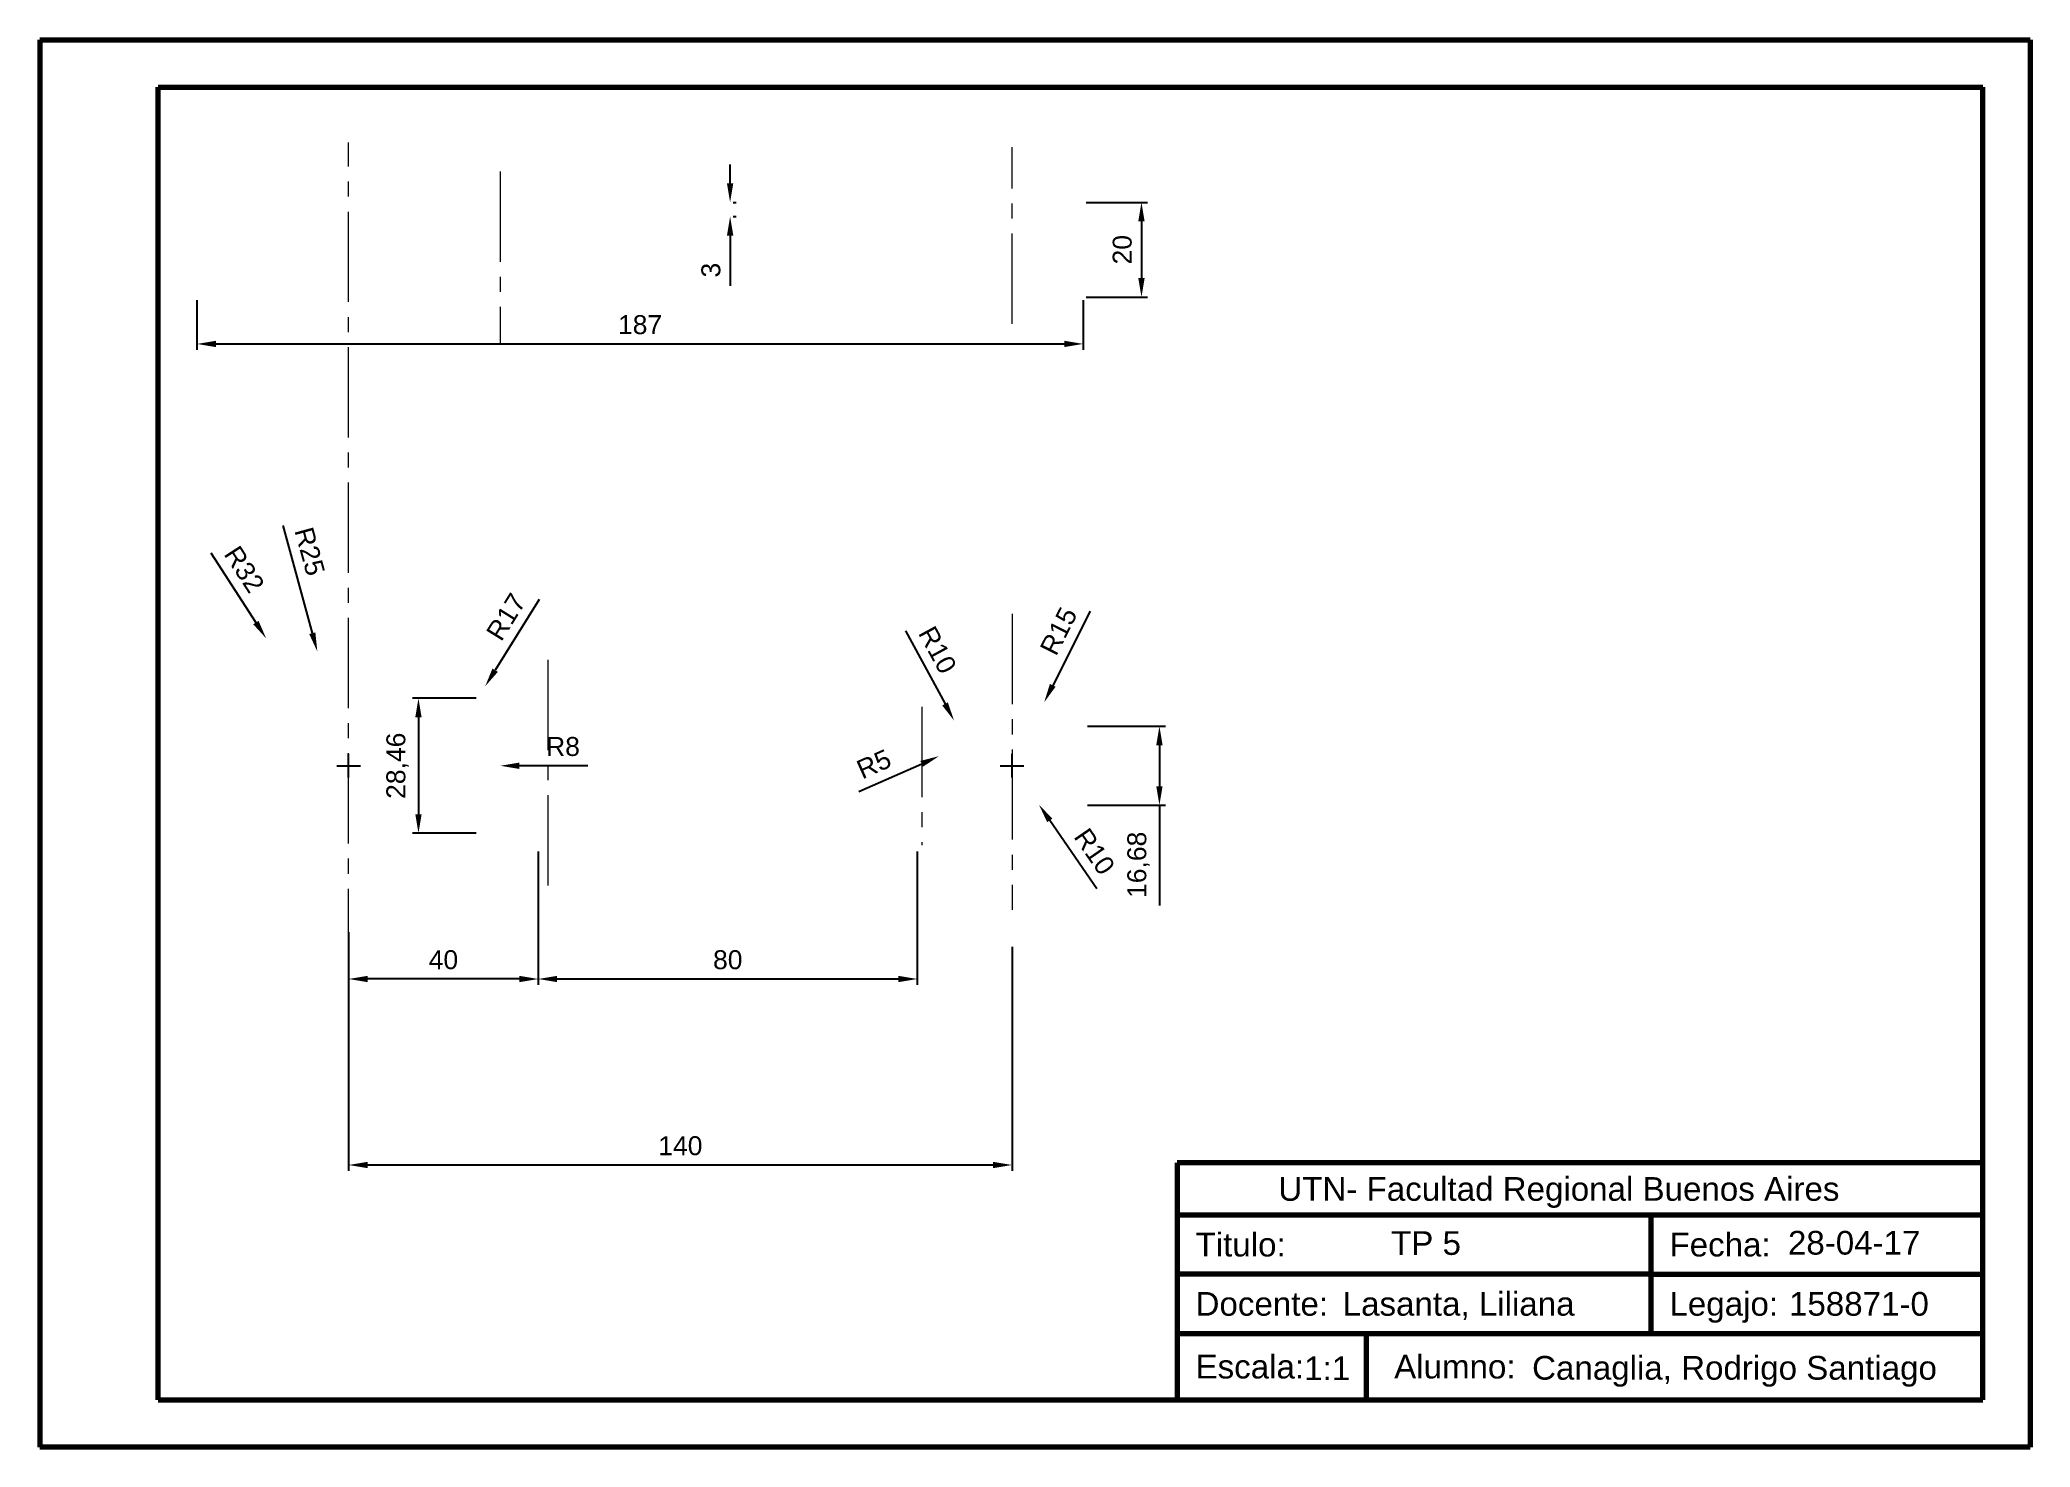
# Paper-space layout 'Presentación2' of a CAD drawing. Header units: millimetres. Extents: x -1 to 419, y 0 to 297.
import ezdxf
from ezdxf.enums import TextEntityAlignment as Align

# ---------------------------------------------------------------- set-up
doc = ezdxf.new("R2010")
doc.units = ezdxf.units.MM
doc.linetypes.add('CENTRO2', pattern=[28.575000000000003, 19.05, -3.175, 3.175, -3.175])
for name, color, linetype, lineweight in [('Cotas', 10, 'Continuous', 20), ('Ejes', 170, 'CENTRO2', 20), ('Rotulo', 130, 'Continuous', 80)]:
    doc.layers.add(name, color=color, linetype=linetype, lineweight=lineweight)
doc.styles.get("Standard").update_dxf_attribs({"font": 'arial.ttf'})
doc.dimstyles.new('Copia de ISO-25', dxfattribs={"dimscale": 0, "dimtxt": 4, "dimasz": 4, "dimexe": 1.25, "dimexo": 0.625, "dimgap": 2, "dimtad": 1, "dimtxsty": 'Standard', "dimcen": 2.5, "dimadec": 0, "dimazin": 0, "dimtfac": 1, "dimtofl": 0, "dimtmove": 0, "dimatfit": 3, "dimfxl": 1, "dimarcsym": 0})

# ---------------------------------------------------------------- blocks, each defined once
blk = doc.blocks.new('*D13')
at = {"layer": 'Cotas', "color": 0, "lineweight": -2, "transparency": 16777216}
for p, q in [((64.21114364748982, 105.1908739619542), (64.21114364748982, 57.90327881174171)), ((204.2111436474898, 105.1908739619542), (204.2111436474898, 57.90327881174171)), ((68.21114364748982, 59.15327881174171), (200.2111436474898, 59.15327881174171))]:
    blk.add_line(p, q, dxfattribs=at)
at = {"layer": 'Cotas', "color": 0, "transparency": 16777216}
for points in [[(68.21114364748982, 59.81994547840838), (68.21114364748982, 58.48661214507505), (64.21114364748982, 59.15327881174171)], [(200.2111436474898, 59.81994547840838), (200.2111436474898, 58.48661214507505), (204.2111436474898, 59.15327881174171)]]:
    blk.add_solid(points, dxfattribs=at)
at = {"layer": 'Defpoints', "color": 0, "transparency": 16777216}
for p in [(64.21114364748982, 105.8158739619542), (204.2111436474898, 105.8158739619542), (204.2111436474898, 59.15327881174171)]:
    blk.add_point(p, dxfattribs=at)
at = {"layer": 'Cotas', "color": 0, "transparency": 16777216, "insert": (134.2111436474898, 63.19557076262848), "char_height": 4, "attachment_point": 5}
blk.add_mtext('140', dxfattribs=at)
blk = doc.blocks.new('*D14')
at = {"layer": 'Cotas', "color": 0, "lineweight": -2, "transparency": 16777216}
for p, q in [((104.2111436474898, 125.3400156588405), (104.2111436474898, 97.15516826245205)), ((184.2111436474898, 125.3400156588405), (184.2111436474898, 97.15516826245205)), ((108.2111436474898, 98.40516826245205), (180.2111436474898, 98.40516826245205))]:
    blk.add_line(p, q, dxfattribs=at)
at = {"layer": 'Cotas', "color": 0, "transparency": 16777216}
for points in [[(108.2111436474898, 99.07183492911872), (108.2111436474898, 97.73850159578538), (104.2111436474898, 98.40516826245205)], [(180.2111436474898, 99.07183492911872), (180.2111436474898, 97.73850159578538), (184.2111436474898, 98.40516826245205)]]:
    blk.add_solid(points, dxfattribs=at)
at = {"layer": 'Defpoints', "color": 0, "transparency": 16777216}
for p in [(104.2111436474898, 125.9650156588405), (184.2111436474898, 125.9650156588405), (184.2111436474898, 98.40516826245205)]:
    blk.add_point(p, dxfattribs=at)
at = {"layer": 'Cotas', "color": 0, "transparency": 16777216, "insert": (144.2111436474898, 102.4474602133388), "char_height": 4, "attachment_point": 5}
blk.add_mtext('80', dxfattribs=at)
blk = doc.blocks.new('*D15')
at = {"layer": 'Cotas', "color": 0, "lineweight": -2, "transparency": 16777216}
for p, q in [((64.21114364748982, 108.2606734350628), (64.21114364748982, 97.15516826245205)), ((104.2111436474898, 108.2606734350628), (104.2111436474898, 97.15516826245205)), ((100.2111436474898, 98.40516826245205), (68.21114364748982, 98.40516826245205))]:
    blk.add_line(p, q, dxfattribs=at)
at = {"layer": 'Cotas', "color": 0, "transparency": 16777216}
for points in [[(68.21114364748982, 99.07183492911872), (68.21114364748982, 97.73850159578538), (64.21114364748982, 98.40516826245205)], [(100.2111436474898, 99.07183492911872), (100.2111436474898, 97.73850159578538), (104.2111436474898, 98.40516826245205)]]:
    blk.add_solid(points, dxfattribs=at)
at = {"layer": 'Defpoints', "color": 0, "transparency": 16777216}
for p in [(64.21114364748982, 108.8856734350628), (104.2111436474898, 108.8856734350628), (64.21114364748982, 98.40516826245205)]:
    blk.add_point(p, dxfattribs=at)
at = {"layer": 'Cotas', "color": 0, "transparency": 16777216, "insert": (84.21114364748982, 102.4474602133388), "char_height": 4, "attachment_point": 5}
blk.add_mtext('40', dxfattribs=at)
blk = doc.blocks.new('*D16')
at = {"layer": 'Cotas', "color": 0, "lineweight": -2, "transparency": 16777216}
blk.add_line((114.6695338248431, 143.4043562628703), (100.2111436474897, 143.4043562628703), dxfattribs=at)
at = {"layer": 'Cotas', "color": 0, "transparency": 16777216}
blk.add_solid([(100.2111436474897, 144.071022929537), (100.2111436474897, 142.7376895962036), (96.21114364748973, 143.4043562628703)], dxfattribs=at)
at = {"layer": 'Defpoints', "color": 0, "transparency": 16777216}
for p in [(96.21114364748973, 143.4043562628703), (104.2111436474897, 143.4043562628704)]:
    blk.add_point(p, dxfattribs=at)
at = {"layer": 'Cotas', "color": 0, "transparency": 16777216, "insert": (109.4403387361664, 147.4466482137571), "char_height": 4, "attachment_point": 5}
blk.add_mtext('R8', dxfattribs=at)
blk = doc.blocks.new('*D18')
at = {"layer": 'Cotas', "color": 0, "lineweight": -2, "transparency": 16777216}
blk.add_line((171.8926966786665, 137.9383126064756), (185.1284028132504, 143.8113701224049), dxfattribs=at)
at = {"layer": 'Cotas', "color": 0, "transparency": 16777216}
blk.add_solid([(184.8580082928574, 144.4207396718458), (185.3987973336434, 143.2020005729639), (188.7846201098963, 145.4337372447625)], dxfattribs=at)
at = {"layer": 'Defpoints', "color": 0, "transparency": 16777216}
for p in [(184.2111436474897, 143.4043562628686), (188.7846201098963, 145.4337372447625)]:
    blk.add_point(p, dxfattribs=at)
at = {"layer": 'Cotas', "color": 0, "transparency": 16777216, "insert": (175.0462406949029, 143.7510502132825), "char_height": 4, "attachment_point": 5, "rotation": 23.92821647204684}
blk.add_mtext('R5', dxfattribs=at)
blk = doc.blocks.new('*D19')
at = {"layer": 'Cotas', "color": 0, "lineweight": -2, "transparency": 16777216}
blk.add_line((181.6916017467686, 171.8690135198289), (190.060104606508, 156.4491572455057), dxfattribs=at)
at = {"layer": 'Cotas', "color": 0, "transparency": 16777216}
blk.add_solid([(190.646043157523, 156.7671516776565), (189.4741660554931, 156.1311628133549), (191.9680711994129, 152.9335259394158)], dxfattribs=at)
at = {"layer": 'Defpoints', "color": 0, "transparency": 16777216}
for p in [(187.1981547171508, 161.7226042046404), (191.9680711994129, 152.9335259394158)]:
    blk.add_point(p, dxfattribs=at)
at = {"layer": 'Cotas', "color": 0, "transparency": 16777216, "insert": (188.4746719129091, 167.8450405359772), "char_height": 4, "attachment_point": 5, "rotation": 298.4891054465037}
blk.add_mtext('R10', dxfattribs=at)
blk = doc.blocks.new('*D21')
at = {"layer": 'Cotas', "color": 0, "lineweight": -2, "transparency": 16777216}
for p, q in [((201.7111436474898, 143.4043562628704), (206.7111436474897, 143.4043562628704)), ((204.2111436474898, 140.9043562628704), (204.2111436474898, 145.9043562628704)), ((222.1122146035062, 117.4313522075264), (212.1559922830161, 131.8770243877757))]:
    blk.add_line(p, q, dxfattribs=at)
at = {"layer": 'Cotas', "color": 0, "transparency": 16777216}
blk.add_solid([(212.7049128484968, 132.2553505132769), (211.6070717175355, 131.4986982622744), (209.8860355300086, 135.1705477806599)], dxfattribs=at)
at = {"layer": 'Defpoints', "color": 0, "transparency": 16777216}
for p in [(204.2111436474898, 143.4043562628704), (209.8860355300086, 135.1705477806599)]:
    blk.add_point(p, dxfattribs=at)
at = {"layer": 'Cotas', "color": 0, "transparency": 16777216, "insert": (221.5974275950432, 125.3013835790948), "char_height": 4, "attachment_point": 5, "rotation": 304.5753241474954}
blk.add_mtext('R10', dxfattribs=at)
blk = doc.blocks.new('*D22')
at = {"layer": 'Cotas', "color": 0, "lineweight": -2, "transparency": 16777216}
for p, q in [((220.7113861096465, 176.0604941754703), (212.7796539114987, 160.3625587576978)), ((201.7111436474897, 143.4043562628704), (206.7111436474897, 143.4043562628704)), ((204.2111436474897, 140.9043562628704), (204.2111436474897, 145.9043562628704))]:
    blk.add_line(p, q, dxfattribs=at)
at = {"layer": 'Cotas', "color": 0, "transparency": 16777216}
blk.add_solid([(212.1846292625573, 160.6632082406455), (213.37467856044, 160.0619092747501), (210.9757570138126, 156.7924108640499)], dxfattribs=at)
at = {"layer": 'Defpoints', "color": 0, "transparency": 16777216}
for p in [(210.9757570138126, 156.7924108640499), (204.2111436474897, 143.4043562628704)]:
    blk.add_point(p, dxfattribs=at)
at = {"layer": 'Cotas', "color": 0, "transparency": 16777216, "insert": (214.0395734359236, 171.8195698908445), "char_height": 4, "attachment_point": 5, "rotation": 63.19379362605601}
blk.add_mtext('R15', dxfattribs=at)
blk = doc.blocks.new('*D23')
at = {"layer": 'Cotas', "color": 0, "lineweight": -2, "transparency": 16777216}
for p, q in [((220.1130343158975, 151.7461535692838), (236.5470707514797, 151.7461535692838)), ((235.2970707514797, 147.7461535692838), (235.2970707514797, 139.0625589564499)), ((220.1130343158975, 135.0625589564499), (236.5470707514797, 135.0625589564499)), ((235.2970707514797, 135.0625589564499), (235.2970707514797, 113.9329545908291))]:
    blk.add_line(p, q, dxfattribs=at)
at = {"layer": 'Cotas', "color": 0, "transparency": 16777216}
for points in [[(234.6304040848131, 147.7461535692838), (235.9637374181464, 147.7461535692838), (235.2970707514797, 151.7461535692838)], [(234.6304040848131, 139.0625589564499), (235.9637374181464, 139.0625589564499), (235.2970707514797, 135.0625589564499)]]:
    blk.add_solid(points, dxfattribs=at)
at = {"layer": 'Defpoints', "color": 0, "transparency": 16777216}
for p in [(219.4880343158975, 151.7461535692838), (219.4880343158975, 135.0625589564499), (235.2970707514797, 135.0625589564499)]:
    blk.add_point(p, dxfattribs=at)
at = {"layer": 'Cotas', "color": 0, "transparency": 16777216, "insert": (230.8932508333351, 122.4977567736394), "char_height": 4, "attachment_point": 5, "rotation": 90}
blk.add_mtext('16,68', dxfattribs=at)
blk = doc.blocks.new('*D24')
at = {"layer": 'Cotas', "color": 0, "lineweight": -2, "transparency": 16777216}
blk.add_line((104.4103598257739, 178.4654167386514), (95.12815051019427, 163.561615763031), dxfattribs=at)
at = {"layer": 'Cotas', "color": 0, "transparency": 16777216}
blk.add_solid([(94.56226156354161, 163.9140560338582), (95.69403945684695, 163.2091754922037), (93.01350888523083, 160.166282083115)], dxfattribs=at)
at = {"layer": 'Defpoints', "color": 0, "transparency": 16777216}
for p in [(102.0007357913255, 174.596450222758), (93.01350888523083, 160.166282083115)]:
    blk.add_point(p, dxfattribs=at)
at = {"layer": 'Cotas', "color": 0, "transparency": 16777216, "insert": (97.42429414158683, 174.8301520860729), "char_height": 4, "attachment_point": 5, "rotation": 58.08501151795182}
blk.add_mtext('R17', dxfattribs=at)
blk = doc.blocks.new('*D25')
at = {"layer": 'Cotas', "color": 0, "lineweight": -2, "transparency": 16777216}
for p, q in [((91.1533067077545, 157.6364841426531), (77.69283554104359, 157.6364841426531)), ((78.94283554104359, 153.6364841426531), (78.94283554104359, 133.1722283830806)), ((91.1533067077545, 129.1722283830806), (77.69283554104359, 129.1722283830806))]:
    blk.add_line(p, q, dxfattribs=at)
at = {"layer": 'Cotas', "color": 0, "transparency": 16777216}
for points in [[(78.27616887437692, 153.6364841426531), (79.60950220771026, 153.6364841426531), (78.94283554104359, 157.6364841426531)], [(78.27616887437692, 133.1722283830806), (79.60950220771026, 133.1722283830806), (78.94283554104359, 129.1722283830806)]]:
    blk.add_solid(points, dxfattribs=at)
at = {"layer": 'Defpoints', "color": 0, "transparency": 16777216}
for p in [(91.7783067077545, 157.6364841426531), (78.94283554104359, 129.1722283830806), (91.7783067077545, 129.1722283830806)]:
    blk.add_point(p, dxfattribs=at)
at = {"layer": 'Cotas', "color": 0, "transparency": 16777216, "insert": (74.53901562289902, 143.4043562628668), "char_height": 4, "attachment_point": 5, "rotation": 90}
blk.add_mtext('28,46', dxfattribs=at)
blk = doc.blocks.new('*D26')
at = {"layer": 'Cotas', "color": 0, "lineweight": -2, "transparency": 16777216}
for p, q in [((50.30898702023451, 194.1218519739469), (56.54475824774354, 171.3726693135811)), ((61.71114364748972, 143.4043562628704), (66.71114364748972, 143.4043562628704)), ((64.21114364748973, 140.9043562628704), (64.21114364748973, 145.9043562628704))]:
    blk.add_line(p, q, dxfattribs=at)
at = {"layer": 'Cotas', "color": 0, "transparency": 16777216}
blk.add_solid([(57.18770797304725, 171.5489080584028), (55.90180852243984, 171.1964305687593), (57.60219071667405, 167.5149709617589)], dxfattribs=at)
at = {"layer": 'Defpoints', "color": 0, "transparency": 16777216}
for p in [(57.60219071667405, 167.5149709617589), (64.21114364748972, 143.4043562628704)]:
    blk.add_point(p, dxfattribs=at)
at = {"layer": 'Cotas', "color": 0, "transparency": 16777216, "insert": (56.00352109653841, 188.638166644263), "char_height": 4, "attachment_point": 5, "rotation": 285.32881551669783}
blk.add_mtext('R25', dxfattribs=at)
blk = doc.blocks.new('*D27')
at = {"layer": 'Cotas', "color": 0, "lineweight": -2, "transparency": 16777216}
for p, q in [((35.12108029033055, 188.3247658528395), (44.64275902760811, 173.6215421571323)), ((61.71114364748973, 143.4043562628704), (66.71114364748972, 143.4043562628704)), ((64.2111436474897, 140.9043562628704), (64.21114364748973, 145.9043562628704))]:
    blk.add_line(p, q, dxfattribs=at)
at = {"layer": 'Cotas', "color": 0, "transparency": 16777216}
blk.add_solid([(45.2023365441685, 173.983919650093), (44.08318151104771, 173.2591646641715), (46.81702398537273, 170.2640770577698)], dxfattribs=at)
at = {"layer": 'Defpoints', "color": 0, "transparency": 16777216}
for p in [(46.81702398537273, 170.2640770577698), (64.21114364748973, 143.4043562628704)]:
    blk.add_point(p, dxfattribs=at)
at = {"layer": 'Cotas', "color": 0, "transparency": 16777216, "insert": (42.18889582760075, 184.8498815528985), "char_height": 4, "attachment_point": 5, "rotation": 302.92673980842187}
blk.add_mtext('R32', dxfattribs=at)
blk = doc.blocks.new('*D28')
at = {"layer": 'Cotas', "color": 0, "lineweight": -2, "transparency": 16777216}
for p, q in [((219.83614364749, 262.3027092260552), (232.759179748593, 262.3027092260552)), ((231.509179748593, 258.3027092260552), (231.509179748593, 246.3027092260552)), ((219.83614364749, 242.3027092260552), (232.759179748593, 242.3027092260552))]:
    blk.add_line(p, q, dxfattribs=at)
at = {"layer": 'Cotas', "color": 0, "transparency": 16777216}
for points in [[(230.8425130819264, 258.3027092260552), (232.1758464152597, 258.3027092260552), (231.509179748593, 262.3027092260552)], [(230.8425130819264, 246.3027092260552), (232.1758464152597, 246.3027092260552), (231.509179748593, 242.3027092260552)]]:
    blk.add_solid(points, dxfattribs=at)
at = {"layer": 'Defpoints', "color": 0, "transparency": 16777216}
for p in [(219.21114364749, 262.3027092260552), (219.21114364749, 242.3027092260552), (231.509179748593, 242.3027092260552)]:
    blk.add_point(p, dxfattribs=at)
at = {"layer": 'Cotas', "color": 0, "transparency": 16777216, "insert": (227.4668877977063, 252.3027092260551), "char_height": 4, "attachment_point": 5, "rotation": 90}
blk.add_mtext('20', dxfattribs=at)
blk = doc.blocks.new('*D29')
at = {"layer": 'Cotas', "color": 0, "lineweight": -2, "transparency": 16777216}
for p, q in [((144.710076333811, 266.3027092260552), (144.710076333811, 270.3027092260552)), ((145.3350763338098, 262.3027092260552), (145.960076333811, 262.3027092260552)), ((145.3350763338098, 259.3027092260552), (145.960076333811, 259.3027092260552)), ((144.710076333811, 255.3027092260552), (144.710076333811, 244.6833367840361))]:
    blk.add_line(p, q, dxfattribs=at)
at = {"layer": 'Cotas', "color": 0, "transparency": 16777216}
for points in [[(144.0434096671444, 266.3027092260552), (145.3767430004777, 266.3027092260552), (144.710076333811, 262.3027092260552)], [(144.0434096671444, 255.3027092260552), (145.3767430004777, 255.3027092260552), (144.710076333811, 259.3027092260552)]]:
    blk.add_solid(points, dxfattribs=at)
at = {"layer": 'Defpoints', "color": 0, "transparency": 16777216}
for p in [(144.7100763338098, 262.3027092260552), (144.7100763338098, 259.3027092260552), (144.710076333811, 259.3027092260552)]:
    blk.add_point(p, dxfattribs=at)
at = {"layer": 'Cotas', "color": 0, "transparency": 16777216, "insert": (140.6664201264441, 247.9930230050456), "char_height": 4, "attachment_point": 5, "rotation": 90}
blk.add_mtext('3', dxfattribs=at)
blk = doc.blocks.new('*D30')
at = {"layer": 'Cotas', "color": 0, "lineweight": -2, "transparency": 16777216}
for p, q in [((32.21114364748972, 241.6777092260551), (32.21114364748972, 231.1730187783672)), ((219.2111436474899, 241.6777092260551), (219.2111436474899, 231.1730187783672)), ((36.21114364748972, 232.4230187783672), (215.2111436474899, 232.4230187783672))]:
    blk.add_line(p, q, dxfattribs=at)
at = {"layer": 'Cotas', "color": 0, "transparency": 16777216}
for points in [[(36.21114364748972, 233.0896854450338), (36.21114364748972, 231.7563521117005), (32.21114364748972, 232.4230187783672)], [(215.2111436474899, 233.0896854450338), (215.2111436474899, 231.7563521117005), (219.2111436474899, 232.4230187783672)]]:
    blk.add_solid(points, dxfattribs=at)
at = {"layer": 'Defpoints', "color": 0, "transparency": 16777216}
for p in [(32.21114364748972, 242.3027092260551), (219.2111436474899, 242.3027092260551), (219.2111436474899, 232.4230187783672)]:
    blk.add_point(p, dxfattribs=at)
at = {"layer": 'Cotas', "color": 0, "transparency": 16777216, "insert": (125.7111436474898, 236.465310729254), "char_height": 4, "attachment_point": 5}
blk.add_mtext('187', dxfattribs=at)
blk = doc.blocks.new('Rotulo')
at = {"layer": 'Rotulo'}
for p, q in [((0, 49.99999999999993), (-170, 50)), ((-170, 50), (-170, -3.552713678800501e-15)), ((0, 0), (0, 49.99999999999993)), ((-170, 39), (0, 38.99999999999993)), ((-70, 13.99999999999991), (-70, 38.99999999999991)), ((-70, 26.49999999999991), (-170, 26.49999999999991)), ((-70, 26.49999999999991), (0, 26.49999999999993)), ((-170, 13.99999999999999), (0, 13.99999999999993)), ((-130.0321461070976, 1.77635683940025e-15), (-130.0321461070976, 14)), ((-170, -3.552713678800501e-15), (0, 0))]:
    blk.add_line(p, q, dxfattribs=at)
at = {"layer": 'Rotulo', "char_height": 5, "attachment_point": 1}
for s, width, insert in [('           UTN- Facultad Regional Buenos Aires', 170.0000000000001, (-170, 47)), ('  Titulo:', 100, (-170, 35.25)), ('  Fecha:', 70.00000383268849, (-70, 35.25000025553032)), ('  Docente:', 100, (-170, 22.74999999999999)), ('                  Lasanta, Liliana', 100, (-170, 22.74999999999999)), ('  Legajo:', 70.00000000000006, (-70, 22.74999999999991)), ('               158871-0', 69.99999999999994, (-70, 22.74999999999996)), ('  Escala:', 39.96785389290241, (-170, 9.5)), ('   Alumno:', 130.0321461070976, (-130.0321461070976, 9.5)), ('                  Canaglia, Rodrigo Santiago', 130.0321461070976, (-130.0321461070976, 9.25))]:
    blk.add_mtext_dynamic_manual_height_columns(s, width=width, gutter_width=25, heights=[0], dxfattribs=dict(at, insert=insert))
at = {"layer": 'Rotulo'}
for tag, p in [('TITULO', (-120, 32.60584379668443)), ('FECHA', (-28.48433356756345, 32.85194909675715))]:
    blk.add_attdef(tag, text='', height=5, dxfattribs=at).set_placement(p, align=Align.MIDDLE)
blk.add_attdef('E', text='', height=5, dxfattribs=at).set_placement((-136.9036306934752, 4.795947034098837), align=Align.CENTER)
blk = doc.blocks.new('Rotulo A3')
at = {"layer": 'Rotulo'}
for p, q in [((-420.0000000000001, 297), (-420, 0)), ((-420.0000000000001, 297), (0, 297.0000000000001)), ((0, 297.0000000000001), (0, 0)), ((-395, 10), (-395, 287)), ((-395, 287), (-10, 287)), ((-10, 10.00000000000001), (-10, 287)), ((-395, 10), (-10, 10.00000000000001)), ((0, 0), (-420, 0))]:
    blk.add_line(p, q, dxfattribs=at)
blk.add_blockref('Rotulo', (-10, 10))
blk.add_attdef('TITULO', text='', height=5, dxfattribs=at).set_placement((-127.4930766447496, 40.58452712030521), align=Align.CENTER)
for tag, p in [('FECHA', (-37.13847471716599, 43.14463447722983)), ('E', (-148.3483193598295, 16.66399344654144))]:
    blk.add_attdef(tag, text='', height=5, dxfattribs=at).set_placement(p, align=Align.MIDDLE)

psp = doc.layouts.new('Presentación2')

# ---------------------------------------------------------------- linework, layer by layer
at = {"layer": 'Ejes'}
for p, q in [((64.21114364748982, 98.40516826245205), (64.21114364748982, 274.907826918075)), ((204.2111436474898, 236.6719348426968), (204.2111436474898, 273.9635672067975)), ((96.21114364748982, 268.8005060285841), (96.2111436474898, 232.4230187783672)), ((204.2111436474898, 175.4351497225607), (204.2111436474898, 113.0207348828194)), ((106.2111436474897, 165.76050784773), (106.2111436474897, 117.5450084517415)), ((185.1284028132504, 155.8289856041338), (185.1284028132504, 126.679912115354))]:
    psp.add_line(p, q, dxfattribs=at)

# ---------------------------------------------------------------- block references
at = {"layer": 'Cotas'}
psp.add_blockref('Rotulo A3', (419.0423438918033, -0.398569432190925), dxfattribs=at).add_auto_attribs({'E': '1:1', 'TITULO': 'TP 5', 'FECHA': '28-04-17'})

# ---------------------------------------------------------------- dimensions: what is measured, and where the dimension line sits
for base, p1, p2, angle, picture, middle in [((144.710076333811, 259.3027092260552), (144.7100763338097, 262.3027092260551), (144.7100763338097, 259.3027092260551), 270, '*D29', (140.6664201264441, 247.9930230050456)), ((231.509179748593, 242.3027092260552), (219.2111436474899, 262.3027092260551), (219.2111436474899, 242.3027092260551), 90, '*D28', (227.4668877977063, 252.3027092260551)), ((78.94283554104359, 129.1722283830806), (91.77830670775447, 157.636484142653), (91.77830670775447, 129.1722283830805), 90, '*D25', (74.53901562289902, 143.4043562628668)), ((235.2970707514797, 135.0625589564499), (219.4880343158974, 151.7461535692838), (219.4880343158974, 135.0625589564498), 90, '*D23', (230.8932508333351, 122.4977567736394))]:
    dim = psp.add_linear_dim(base=base, p1=p1, p2=p2, angle=angle, dimstyle='Copia de ISO-25', override={"dimscale": 1, "dimlfac": -1}, dxfattribs=at)
    dim.commit()
    dim.dimension.update_dxf_attribs({"geometry": picture, "text_midpoint": middle})
for base, p1, p2, override, picture, middle in [((219.2111436474899, 232.4230187783672), (32.21114364748972, 242.3027092260551), (219.2111436474899, 242.3027092260551), {"dimscale": 1, "dimlfac": -1}, '*D30', (125.7111436474898, 236.465310729254)), ((184.2111436474898, 98.40516826245205), (104.2111436474898, 125.9650156588405), (184.2111436474898, 125.9650156588405), {"dimscale": 1, "dimlfac": -1}, '*D14', (144.2111436474898, 102.4474602133388)), ((64.21114364748982, 98.40516826245205), (104.2111436474898, 108.8856734350628), (64.21114364748982, 108.8856734350628), {"dimscale": 1}, '*D15', (84.21114364748982, 102.4474602133388)), ((204.2111436474898, 59.15327881174171), (64.21114364748982, 105.8158739619542), (204.2111436474898, 105.8158739619542), {"dimscale": 1, "dimlfac": -1}, '*D13', (134.2111436474898, 63.19557076262848))]:
    dim = psp.add_linear_dim(base=base, p1=p1, p2=p2, dimstyle='Copia de ISO-25', override=override, dxfattribs=at)
    dim.commit()
    dim.dimension.update_dxf_attribs({"geometry": picture, "text_midpoint": middle})
for center, mpoint, picture, middle in [((64.21114364748972, 143.4043562628704), (57.60219071667405, 167.5149709617589), '*D26', (52.10503534740844, 187.5695539548219)), ((102.0007357913255, 174.596450222758), (93.01350888523083, 160.166282083115), '*D24', (100.8265759804658, 172.7111830907992)), ((204.2111436474897, 143.4043562628704), (210.9757570138126, 156.7924108640499), '*D22', (217.6474684594156, 169.996600413408)), ((187.1981547171508, 161.7226042046404), (191.9680711994129, 152.9335259394158), '*D19', (184.9218698801859, 165.9169010357122)), ((104.2111436474897, 143.4043562628704), (96.21114364748973, 143.4043562628703), '*D16', (109.4403387361664, 143.4043562628703)), ((184.2111436474897, 143.4043562628686), (188.7846201098963, 145.4337372447625), '*D18', (176.6824410976354, 140.0636578032614))]:
    dim = psp.add_radius_dim(center=center, mpoint=mpoint, dimstyle='Copia de ISO-25', override={"dimscale": 1, "dimlfac": -1}, dxfattribs=at)
    dim.commit()
    dim.dimension.update_dxf_attribs({"geometry": picture, "text_midpoint": middle, "dimtype": 164})
for center, mpoint, picture, middle in [((64.21114364748973, 143.4043562628704), (46.81702398537273, 170.2640770577698), '*D27', (38.79478718008701, 182.6518865546671)), ((204.2111436474898, 143.4043562628704), (209.8860355300086, 135.1705477806599), '*D21', (218.2690818197649, 123.0074266012089))]:
    dim = psp.add_radius_dim(center=center, mpoint=mpoint, dimstyle='Copia de ISO-25', override={"dimscale": 1, "dimlfac": -1}, dxfattribs=at)
    dim.commit()
    dim.dimension.update_dxf_attribs({"geometry": picture, "text_midpoint": middle})

doc.saveas('drawing.dxf')
